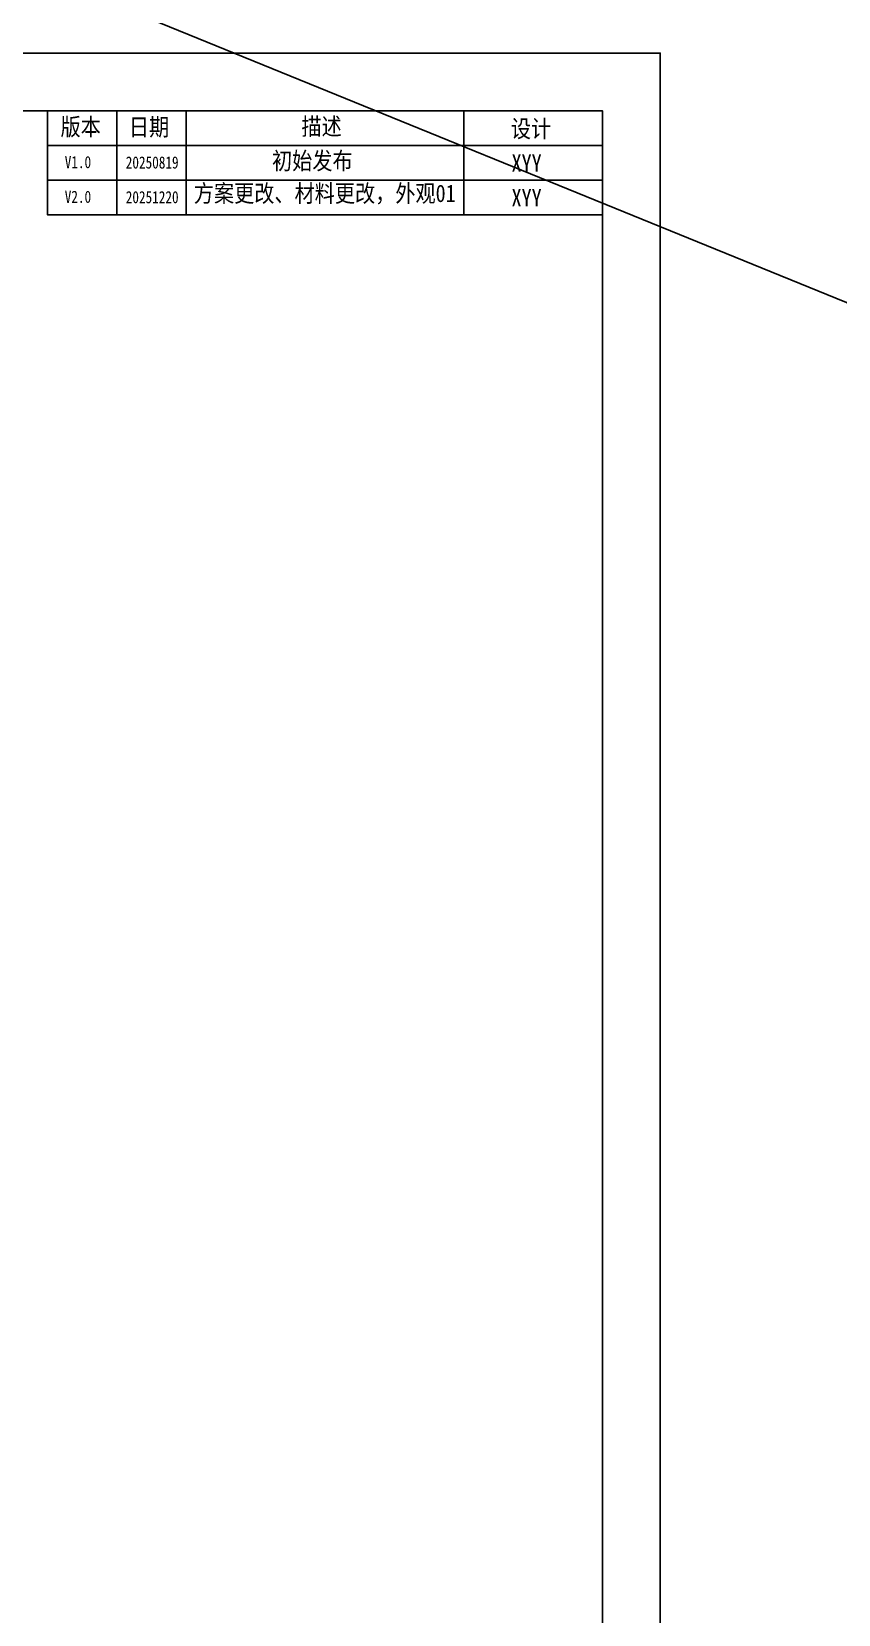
# Model space of a CAD drawing. Header units: millimetres. Extents: x -177 to 18421, y -5017 to 3255.
# Drawn here: x 4976 to 5325, y -2857 to -2173 of the extents above; entities that cross this region are included whole.
import ezdxf

# ---------------------------------------------------------------- set-up
doc = ezdxf.new("R2010")
doc.units = ezdxf.units.MM
doc.header["$LTSCALE"] = 46.255
doc.layers.get('0').update_dxf_attribs({"linetype": 'CONTINUOUS'})
doc.styles.get("Standard").update_dxf_attribs({"font": 'txt', "width": 0.85})
doc.styles.add('TEXTSTYLE_1', font='gdt', dxfattribs={"width": 0.8})

msp = doc.modelspace()

# ---------------------------------------------------------------- linework, layer by layer
for p, q in [((3604.224, -1587.394), (12020.537, -5017.418)), ((5013.242, -2207.292), (5013.242, -2252.292)), ((5043.242, -2207.292), (5043.242, -2252.292)), ((5163.242, -2207.292), (5163.242, -2252.292))]:
    msp.add_line(p, q)
at = {"color": 7, "linetype": 'Continuous'}
for points in [[(3698.242, -3282.292), (5248.242, -3282.292), (5248.242, -2182.292), (3698.242, -2182.292)], [(3723.242, -3257.292), (5223.242, -3257.292), (5223.242, -2207.292), (3723.242, -2207.292)]]:
    msp.add_lwpolyline(points, close=True, dxfattribs=at)
for points in [[(5223.242, -2237.292), (4983.242, -2237.292), (4983.242, -2252.292), (5223.242, -2252.292), (5223.242, -2207.292), (4983.242, -2207.292), (4983.242, -2222.292)], [(4983.242, -2237.292), (4983.242, -2222.292), (5223.242, -2222.292)]]:
    msp.add_lwpolyline(points)

# ---------------------------------------------------------------- texts
at = {"lineweight": -3, "char_height": 7.5163, "attachment_point": 5}
for s, insert, width in [('{\\fSimSun|b0|i0|c134|p54;版本}', (4997.583, -2214.604), 32.26492), ('{\\fSimSun|b0|i0|c134|p54;日期}', (5027.135, -2214.709), 32.26492), ('{\\fSimSun|b0|i0|c134|p54;描述}', (5101.742, -2214.4), 32.26492), ('{\\fSimSun|b0|i0|c134|p54;设计}', (5192.324, -2215.415), 32.26492), ('{\\fSimSun|b0|i0|c134|p54;初始发布}', (5097.752, -2229.295), 49.01933), ('{\\fSimSun|b0|i0|c134|p54;XYY}', (5190.407, -2229.847), 32.26492), ('{\\fSimSun|b0|i0|c134|p54;XYY}', (5190.407, -2244.847), 32.26492)]:
    msp.add_mtext(s, dxfattribs=dict(at, insert=insert, width=width))
at = {"insert": (4990.676, -2226.81), "char_height": 5.25, "width": 18.95171, "attachment_point": 1, "style": 'TEXTSTYLE_1'}
msp.add_mtext('{\\fSimSun|b0|i0|c0|p2;V1.0}', dxfattribs=at)
at = {"color": 0, "insert": (5017.066, -2226.969), "char_height": 5.25, "width": 28.21107, "attachment_point": 1, "style": 'TEXTSTYLE_1'}
msp.add_mtext('{\\fSimSun|b0|i0|c134|p54;20250819}', dxfattribs=at)
at = {"color": 1, "char_height": 5.25, "attachment_point": 1, "style": 'TEXTSTYLE_1'}
for s, insert, width in [('{\\fSimSun|b0|i0|c0|p2;V\\fSimSun|b0|i0|c134|p2;2.0}', (4990.676, -2241.81), 18.95171), ('{\\fSimSun|b0|i0|c134|p54;20251220}', (5017.066, -2241.969), 28.21107)]:
    msp.add_mtext(s, dxfattribs=dict(at, insert=insert, width=width))
at = {"color": 1, "lineweight": -3, "insert": (5103.121, -2243.49), "char_height": 7.5163, "width": 136.51073, "attachment_point": 5}
msp.add_mtext('{\\fSimSun|b0|i0|c134|p54;方案更改、材料更改，外观01}', dxfattribs=at)

doc.saveas('drawing.dxf')
